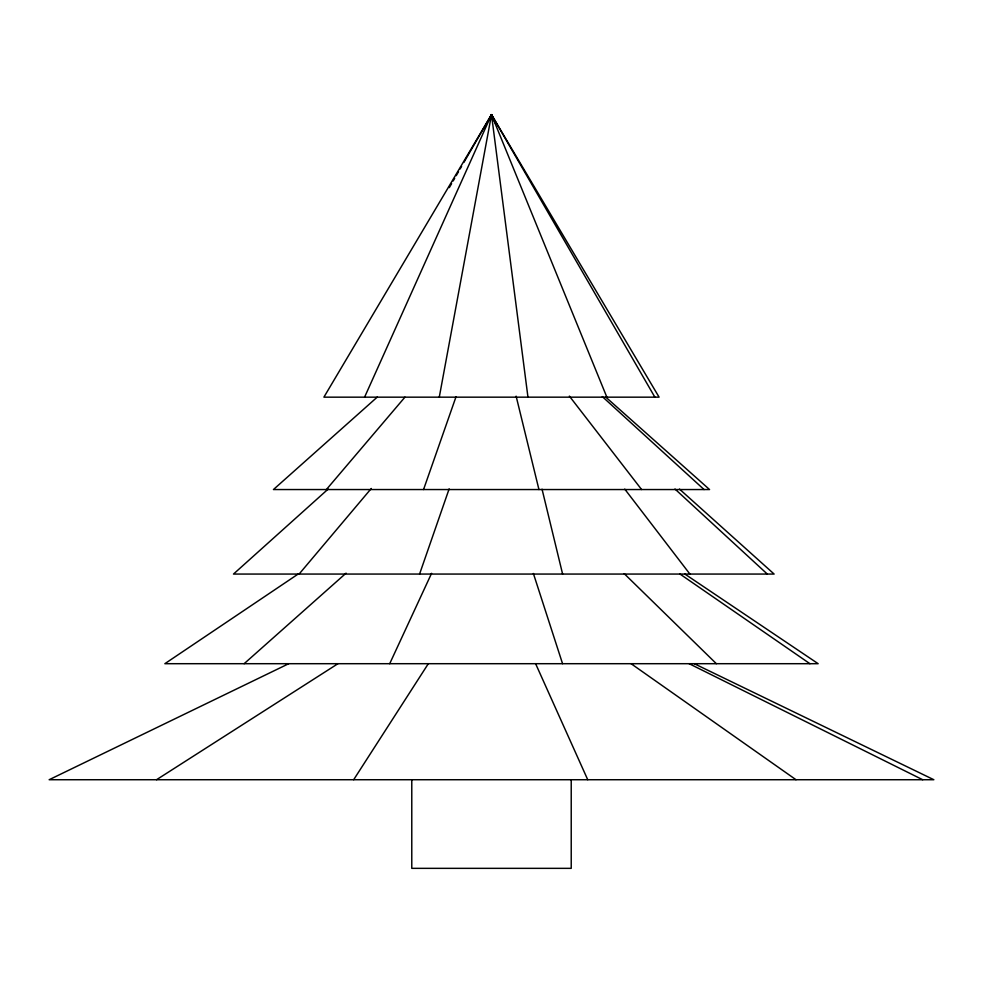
<?xml version="1.0" encoding="UTF-8"?>
<svg xmlns="http://www.w3.org/2000/svg" width="983" height="983" viewBox="0 0 983 983"><rect width="100%" height="100%" fill="white"/><g stroke="black" fill="none" stroke-linecap="round" stroke-linejoin="round"><path stroke-width="1.47" d="M439.278 397.169L491.5 114.655L659.101 397.169L323.899 397.169L491.5 114.655L654.875 397.169M419.581 574.06L449.157 488.834M423.55 489.546L456.001 396.813M490.345 117.493L491.5 114.655L495.272 123.047M364.582 397.169L491.5 114.655L606.867 397.169M389.71 663.697L431.586 573.31M449.317 187.606L451.615 183.624M453.151 180.97L454.687 178.316M456.223 175.662L458.52 171.681M460.056 169.027L461.592 166.385M463.89 162.404L491.5 114.655L527.957 397.169M353.659 779.728L428.318 663.697M299.115 574.06L371.291 488.477M326.381 489.546L404.959 397.144M328.162 489.067L233.487 574.06L774.125 574.06L679.45 489.067M377.337 397.034L273.446 489.546L709.554 489.546L605.663 397.034M244.14 663.697L346.065 573.163M298.304 573.937L164.849 663.697L818.151 663.697L684.696 573.937M156.53 779.728L337.955 663.697M288.732 663.697L49.15 779.728L933.85 779.728L694.268 663.697M689.157 663.697L922.705 779.728M679.769 573.9L809.918 663.697M631.086 663.697L796.009 779.728M602.296 396.591L704.061 489.546M674.977 489.018L767.305 574.06M624.23 573.667L716.361 663.697M569.366 396.1L641.604 489.546M624.758 489.116L689.894 574.06M535.612 663.697L587.736 779.728M533.388 573.482L562.559 663.697M516.124 396.174L538.942 489.546M542.051 489.19L562.608 574.06M571.221 779.728L571.221 868.345L411.779 868.345L411.779 779.728"/></g></svg>
